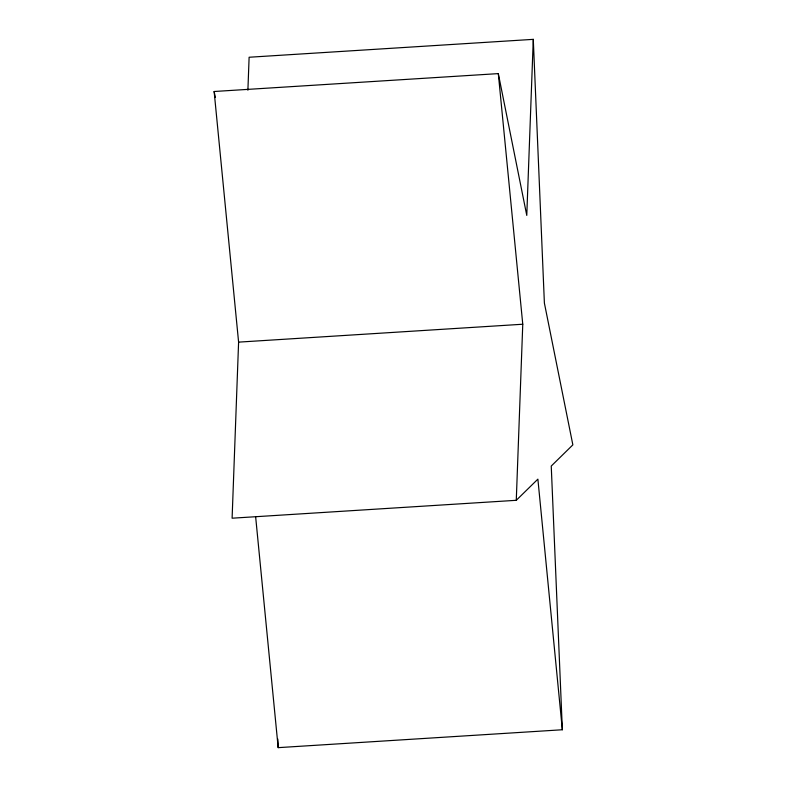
<?xml version="1.0" encoding="UTF-8"?>
<svg xmlns="http://www.w3.org/2000/svg" width="787" height="787" viewBox="0 0 787 787"><rect width="100%" height="100%" fill="white"/><g stroke="black" fill="none" stroke-linecap="round" stroke-linejoin="round"><path stroke-width="1.18" d="M247.895 90.249L249.115 57.244L533.281 39.35L526.778 215.422L498.309 73.614L214.143 91.499L238.599 342.129L232.106 518.2L516.272 500.306L537.885 479.135L562.351 729.756L278.185 747.65L255.627 516.587M516.272 500.306L522.765 324.234L498.309 73.614M238.599 342.129L522.765 324.234M214.143 91.499L215.343 97.509M533.281 39.35L544.388 303.064L572.857 444.871L551.244 466.052L562.351 729.756M277.821 739.062L278.185 747.65"/></g></svg>
